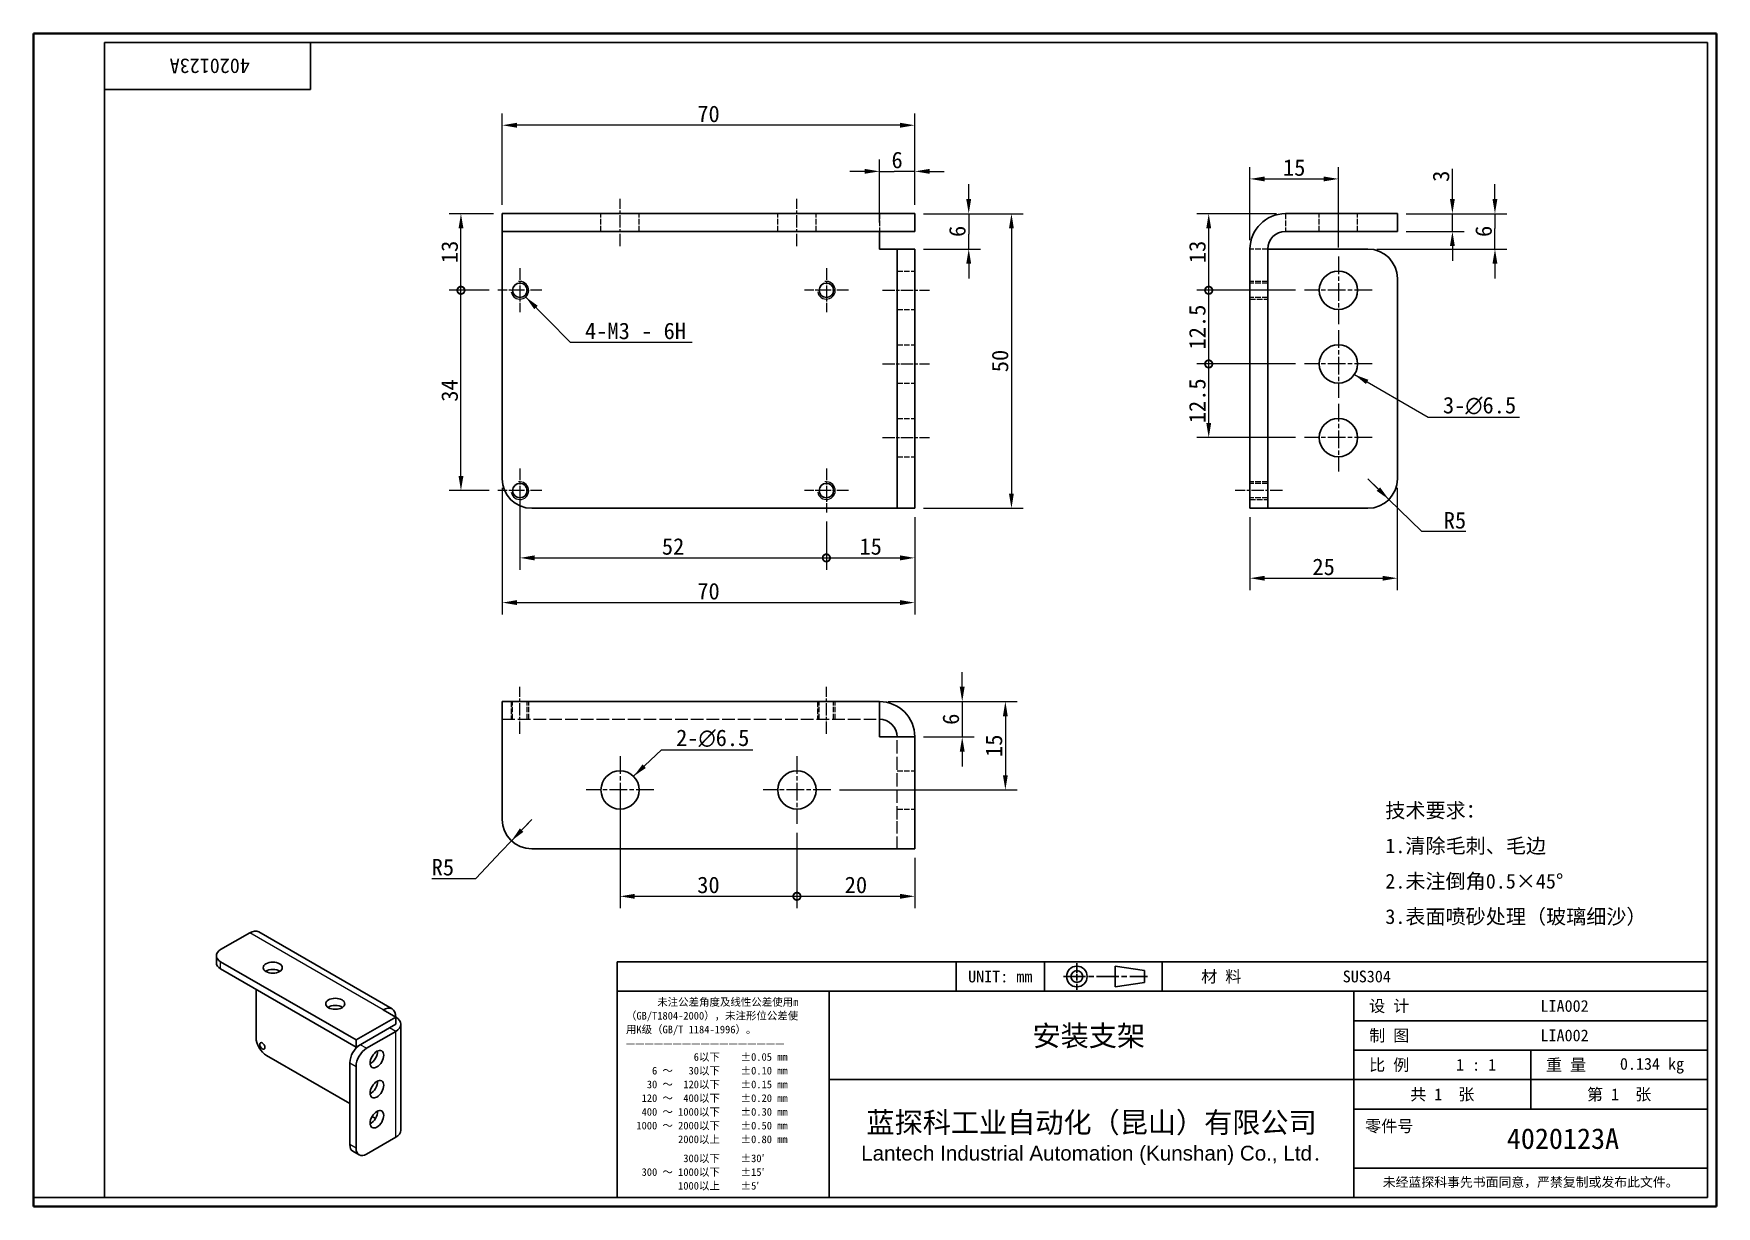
# Model space of a CAD drawing. Header units: millimetres. Extents: x 6 to 292, y 5 to 205.
import ezdxf
from ezdxf.enums import TextEntityAlignment as Align

# ---------------------------------------------------------------- set-up
doc = ezdxf.new("R2010")
doc.units = ezdxf.units.MM
doc.linetypes.add('CHAIN', pattern=[0.3543, 0.2362, -0.0295, 0.0591, -0.0295])
doc.linetypes.add('DASHED', pattern=[0.2067, 0.1654, -0.0413])
for name, color, linetype, lineweight in [('1', 7, 'Continuous', 18), ('可见 (ISO)', 7, 'Continuous', 25), ('可见窄的 (ISO)', 7, 'Continuous', 18), ('图框 (ISO)', 7, 'Continuous', 35), ('标题 (ISO)', 7, 'Continuous', 25)]:
    doc.layers.add(name, color=color, linetype=linetype, lineweight=lineweight)
for name, color, linetype, lineweight, true_color in [('中心标记 (ISO)', 1, 'CHAIN', 18, 0xff0000), ('中心线 (ISO)', 1, 'CHAIN', 18, 0xff0000), ('尺寸 (ISO)', 7, 'Continuous', 18, 0x008000), ('符号 (ISO)', 7, 'Continuous', 18, 0x008000), ('隐藏 (ISO)', 5, 'DASHED', 18, 0x0000ff)]:
    doc.layers.add(name, color=color, linetype=linetype, lineweight=lineweight, true_color=true_color)
doc.styles.add('文本样式164', font='SimSun.ttf')
doc.styles.add('文本样式165', font='SimSun.ttf')
doc.styles.add('文本样式74', font='SimSun.ttf')
doc.styles.add('最新国标', font='simfang.ttf')
doc.styles.add('注释文本 (ISO)', font='simfang.ttf')
doc.dimstyles.new('默认 (GB)', dxfattribs={"dimtxt": 2.8, "dimasz": 2.5, "dimexe": 2, "dimexo": 1.5, "dimgap": 0.5, "dimtad": 1, "dimtoh": 1, "dimdsep": 46, "dimtxsty": '最新国标', "dimcen": 0.09, "dimdle": 10, "dimclrd": 256, "dimclre": 256, "dimclrt": 256, "dimaunit": 1, "dimadec": 3, "dimazin": 2, "dimtfac": 0.535714, "dimtmove": 0, "dimatfit": 3, "dimfxl": 0, "dimtolj": 1, "dimtzin": 0, "dimlwd": -1, "dimlwe": -1, "dimarcsym": 0})
doc.dimstyles.new('默认 (GB)$7', dxfattribs={"dimtxt": 2.8, "dimasz": 2.5, "dimexe": 2, "dimexo": 1.5, "dimgap": 0.5, "dimtad": 1, "dimtoh": 1, "dimdsep": 46, "dimtxsty": '最新国标', "dimcen": 0.09, "dimdle": 10, "dimclrd": 256, "dimclre": 256, "dimclrt": 256, "dimaunit": 1, "dimadec": 3, "dimazin": 2, "dimtfac": 0.535714, "dimtmove": 0, "dimatfit": 3, "dimfxl": 0, "dimtolj": 1, "dimtzin": 0, "dimlwd": -1, "dimlwe": -1, "dimarcsym": 0})

# ---------------------------------------------------------------- blocks, each defined once
blk = doc.blocks.new('图框 最新国标')
at = {"layer": '图框 (ISO)'}
for p, q in [((6, 7), (6, 204.5)), ((6, 204.5), (291.5, 204.5)), ((291.5, 204.5), (291.5, 5.5)), ((6, 7), (6, 5.5)), ((6, 7), (6, 5.5)), ((291.5, 5.5), (6, 5.5))]:
    blk.add_line(p, q, dxfattribs=at)
at = {"layer": '图框 (ISO)', "color": 7, "linetype": 'Continuous', "lineweight": 25}
for p, q in [((18, 203), (290, 203)), ((18, 7), (18, 203)), ((18, 203), (290, 203)), ((53, 203), (53, 195)), ((290, 203), (290, 7)), ((290, 203), (290, 7)), ((53, 195), (18, 195)), ((290, 7), (6, 7)), ((290, 7), (18, 7))]:
    blk.add_line(p, q, dxfattribs=at)
at = {"layer": '图框 (ISO)', "style": '文本样式74'}
blk.add_attdef('零件代号_001', (42.68, 200.25), '', height=2.5, rotation=180, dxfattribs=at)
blk = doc.blocks.new('标题栏 最新国标')
at = {"layer": '标题 (ISO)'}
for p, q in [((381.98, -183.84), (196.98, -183.84)), ((196.98, -183.84), (196.98, -223.84)), ((254.48, -183.84), (254.48, -188.84)), ((269.48, -183.84), (269.48, -188.84)), ((281.48, -188.09), (281.48, -184.59)), ((281.48, -184.59), (286.48, -185.34)), ((286.48, -185.34), (286.48, -187.34)), ((289.48, -183.84), (289.48, -188.84)), ((381.98, -223.84), (381.98, -183.84)), ((383.48, -183.84), (383.48, -225.34)), ((286.48, -187.34), (281.48, -188.09)), ((196.98, -188.84), (381.98, -188.84)), ((232.98, -188.84), (232.98, -223.84)), ((321.98, -188.84), (321.98, -223.84)), ((321.98, -193.84), (381.98, -193.84)), ((321.98, -198.84), (381.98, -198.84)), ((351.98, -198.84), (351.98, -208.84)), ((321.98, -203.84), (232.98, -203.84)), ((321.98, -203.84), (381.98, -203.84)), ((321.98, -208.84), (381.98, -208.84)), ((321.98, -218.84), (381.98, -218.84)), ((196.98, -223.84), (381.98, -223.84)), ((383.48, -225.34), (196.98, -225.34))]:
    blk.add_line(p, q, dxfattribs=at)
at = {"layer": '标题 (ISO)', "linetype": 'CHAIN', "ltscale": 5.000333}
blk.add_line((274.98, -184.09), (274.98, -188.59), dxfattribs=at)
at = {"layer": '标题 (ISO)', "linetype": 'CHAIN', "ltscale": 15.834605}
blk.add_line((272.73, -186.34), (286.98, -186.34), dxfattribs=at)
at = {"layer": '标题 (ISO)'}
for radius in [1.75, 1]:
    blk.add_circle((274.98, -186.34), radius, dxfattribs=at)
at = {"layer": '1', "style": '文本样式164'}
for s, p in [('UNIT: mm', (261.98, -186.34)), ('材 料', (299.48, -186.34)), ('设 计', (327.98, -191.34)), ('制 图', (327.98, -196.34)), ('比 例', (327.98, -201.34)), ('重 量', (357.98, -201.34)), ('共 1  张', (336.98, -206.34)), ('第 1  张', (366.98, -206.34))]:
    blk.add_text(s, height=2, dxfattribs=at).set_placement(p, align=Align.MIDDLE_CENTER)
at = {"layer": '标题 (ISO)', "char_height": 2, "style": '注释文本 (ISO)'}
for s, insert, attachment_point, line_spacing_factor in [('{\\fSimSun|b0|i0|c134|p2;\\H0.65x;      未注公差角度及线性公差使用m\\P（GB/T1804-2000），未注形位公差使\\P用K级（GB/T 1184-1996）。\\P—————————————————\\P             6以下    ±0.05 mm\\P     6 ～   30以下    ±0.10 mm\\P    30 ～  120以下    ±0.15 mm\\P   120 ～  400以下    ±0.20 mm\\P   400 ～ 1000以下    ±0.30 mm\\P  1000 ～ 2000以下    ±0.50 mm\\P          2000以上    ±0.80 mm\\P\\H0.38462x;\\P\\H2.6x;           300以下    ±30′\\P   300 ～ 1000以下    ±15′\\P          1000以上    ±5′}', (198.48, -206.34), 4, 1.075116), ('{\\fMicrosoft YaHei|b0|i0|c134|p34;\\H1.75x;蓝探科工业自动化（昆山）有限公司\\P\\fArial|b0|i0|c0|p34;\\H0.71429x;Lantech Industrial Automation (Kunshan) Co., Ltd\\fFangSong|b0|i0|c134|p49;.\\H1.15195x; }', (277.48, -213.84), 5, 0.978695)]:
    blk.add_mtext(s, dxfattribs=dict(at, insert=insert, attachment_point=attachment_point, line_spacing_factor=line_spacing_factor))
at = {"layer": '标题 (ISO)', "attachment_point": 5, "style": '注释文本 (ISO)'}
for s, insert, char_height in [('\\fFangSong|b0|i0;零件号', (327.98, -211.84), 2), ('\\fSimSun|b0|i0;{\\H1.6000;未经蓝探科事先书面同意，严禁复制或发布此文件。}', (351.98, -221.34), 1.6)]:
    blk.add_mtext(s, dxfattribs=dict(at, insert=insert, char_height=char_height))
at = {"layer": '标题 (ISO)'}
for tag, p, height, style in [('材料_001', (320.09, -187.33), 2, '注释文本 (ISO)'), ('设计人_001', (353.65, -192.33), 2, '注释文本 (ISO)'), ('库存编号_001', (267.46, -198.15), 3.5, '文本样式165'), ('设计人_001', (353.65, -197.33), 2, '注释文本 (ISO)'), ('视图比例_001', (339.32, -202.33), 2, '注释文本 (ISO)'), ('质量\\P3;_001', (367.12, -202.16), 2, '注释文本 (ISO)'), ('零件代号_001', (347.93, -215.59), 3.5, '文本样式165')]:
    blk.add_attdef(tag, p, '', height=height, dxfattribs=dict(at, style=style))
blk = doc.blocks.new('_DotSmall')
at = {"color": 0, "linetype": 'ByBlock', "const_width": 0.5}
blk.add_lwpolyline([(-0.0625, 0, 1), (0.0625, 0, 1)], format="xyb", close=True, dxfattribs=at)
blk = doc.blocks.new('*D5')
at = {"layer": 'Defpoints', "color": 0, "transparency": 16777216}
for p in [(88.5, 126.95), (140.5, 123.22), (140.5, 115.54)]:
    blk.add_point(p, dxfattribs=at)
at = {"layer": '尺寸 (ISO)', "color": 116, "true_color": 0x00803f, "transparency": 16777216}
for p, q in [((88.5, 125.45), (88.5, 113.54)), ((140.5, 121.72), (140.5, 113.54)), ((91, 115.54), (140.5, 115.54))]:
    blk.add_line(p, q, dxfattribs=at)
blk.add_solid([(91, 115.96), (91, 115.12), (88.5, 115.54)], dxfattribs=at)
at = {"layer": '尺寸 (ISO)', "color": 116, "true_color": 0x00803f, "transparency": 16777216, "xscale": 2.5, "yscale": 2.5, "zscale": 2.5}
blk.add_blockref('_DotSmall', (140.5, 115.54), dxfattribs=at)
at = {"layer": '尺寸 (ISO)', "transparency": 16777216, "insert": (114.49, 117.46), "char_height": 2.8, "attachment_point": 5, "style": '最新国标'}
blk.add_mtext('\\A1;52', dxfattribs=at)
blk = doc.blocks.new('*D7')
at = {"layer": 'Defpoints', "color": 0, "transparency": 16777216}
for p in [(140.5, 123.22), (155.5, 123.95), (155.5, 115.54)]:
    blk.add_point(p, dxfattribs=at)
at = {"layer": '尺寸 (ISO)', "color": 116, "true_color": 0x00803f, "transparency": 16777216}
for p, q in [((140.5, 121.72), (140.5, 113.54)), ((155.5, 122.45), (155.5, 113.54)), ((140.5, 115.54), (153, 115.54))]:
    blk.add_line(p, q, dxfattribs=at)
blk.add_solid([(153, 115.96), (153, 115.12), (155.5, 115.54)], dxfattribs=at)
at = {"layer": '尺寸 (ISO)', "color": 116, "true_color": 0x00803f, "transparency": 16777216, "xscale": 2.5, "yscale": 2.5, "zscale": 2.5, "rotation": 180}
blk.add_blockref('_DotSmall', (140.5, 115.54), dxfattribs=at)
at = {"layer": '尺寸 (ISO)', "transparency": 16777216, "insert": (148.01, 117.46), "char_height": 2.8, "attachment_point": 5, "style": '最新国标'}
blk.add_mtext('\\A1;15', dxfattribs=at)
blk = doc.blocks.new('*D8')
at = {"layer": 'Defpoints', "color": 0, "transparency": 16777216}
for p in [(85.5, 128.95), (155.5, 123.95), (155.5, 107.95)]:
    blk.add_point(p, dxfattribs=at)
at = {"layer": '尺寸 (ISO)', "color": 116, "true_color": 0x00803f, "transparency": 16777216}
for p, q in [((85.5, 127.45), (85.5, 105.95)), ((155.5, 122.45), (155.5, 105.95)), ((88, 107.95), (153, 107.95))]:
    blk.add_line(p, q, dxfattribs=at)
for points in [[(88, 108.37), (88, 107.54), (85.5, 107.95)], [(153, 108.37), (153, 107.54), (155.5, 107.95)]]:
    blk.add_solid(points, dxfattribs=at)
at = {"layer": '尺寸 (ISO)', "transparency": 16777216, "insert": (120.5, 109.87), "char_height": 2.8, "attachment_point": 5, "style": '最新国标'}
blk.add_mtext('\\A1;70', dxfattribs=at)
blk = doc.blocks.new('*D9')
at = {"layer": 'Defpoints', "color": 0, "transparency": 16777216}
for p in [(85.5, 188.96), (85.5, 173.95), (155.5, 173.95)]:
    blk.add_point(p, dxfattribs=at)
at = {"layer": '尺寸 (ISO)', "color": 116, "true_color": 0x00803f, "transparency": 16777216}
for p, q in [((85.5, 175.45), (85.5, 190.96)), ((153, 188.96), (88, 188.96)), ((155.5, 175.45), (155.5, 190.96))]:
    blk.add_line(p, q, dxfattribs=at)
for points in [[(88, 189.37), (88, 188.54), (85.5, 188.96)], [(153, 189.37), (153, 188.54), (155.5, 188.96)]]:
    blk.add_solid(points, dxfattribs=at)
at = {"layer": '尺寸 (ISO)', "transparency": 16777216, "insert": (120.5, 190.87), "char_height": 2.8, "attachment_point": 5, "style": '最新国标'}
blk.add_mtext('\\A1;70', dxfattribs=at)
blk = doc.blocks.new('*D10')
at = {"layer": 'Defpoints', "color": 0, "transparency": 16777216}
for p in [(78.5, 160.95), (84.77, 160.95), (84.77, 126.95)]:
    blk.add_point(p, dxfattribs=at)
at = {"layer": '尺寸 (ISO)', "color": 116, "true_color": 0x00803f, "transparency": 16777216}
for p, q in [((83.27, 160.95), (76.5, 160.95)), ((78.5, 129.45), (78.5, 160.95)), ((83.27, 126.95), (76.5, 126.95))]:
    blk.add_line(p, q, dxfattribs=at)
blk.add_solid([(78.09, 129.45), (78.92, 129.45), (78.5, 126.95)], dxfattribs=at)
at = {"layer": '尺寸 (ISO)', "color": 116, "true_color": 0x00803f, "transparency": 16777216, "xscale": 2.5, "yscale": 2.5, "zscale": 2.5, "rotation": 90}
blk.add_blockref('_DotSmall', (78.5, 160.95), dxfattribs=at)
at = {"layer": '尺寸 (ISO)', "transparency": 16777216, "insert": (76.59, 143.94), "char_height": 2.8, "attachment_point": 5, "rotation": 90, "style": '最新国标'}
blk.add_mtext('\\A1;34', dxfattribs=at)
blk = doc.blocks.new('*D11')
at = {"layer": 'Defpoints', "color": 0, "transparency": 16777216}
for p in [(78.5, 173.95), (85.5, 173.95), (84.77, 160.95)]:
    blk.add_point(p, dxfattribs=at)
at = {"layer": '尺寸 (ISO)', "color": 116, "true_color": 0x00803f, "transparency": 16777216}
for p, q in [((84, 173.95), (76.5, 173.95)), ((78.5, 160.95), (78.5, 171.45)), ((83.27, 160.95), (76.5, 160.95))]:
    blk.add_line(p, q, dxfattribs=at)
blk.add_solid([(78.09, 171.45), (78.92, 171.45), (78.5, 173.95)], dxfattribs=at)
at = {"layer": '尺寸 (ISO)', "color": 116, "true_color": 0x00803f, "transparency": 16777216, "xscale": 2.5, "yscale": 2.5, "zscale": 2.5, "rotation": 270}
blk.add_blockref('_DotSmall', (78.5, 160.95), dxfattribs=at)
at = {"layer": '尺寸 (ISO)', "transparency": 16777216, "insert": (76.59, 167.46), "char_height": 2.8, "attachment_point": 5, "rotation": 90, "style": '最新国标'}
blk.add_mtext('\\A1;13', dxfattribs=at)
blk = doc.blocks.new('*D12')
at = {"layer": 'Defpoints', "color": 0, "transparency": 16777216}
for p in [(155.5, 173.95), (155.5, 123.95), (171.9, 123.95)]:
    blk.add_point(p, dxfattribs=at)
at = {"layer": '尺寸 (ISO)', "color": 116, "true_color": 0x00803f, "transparency": 16777216}
for p, q in [((157, 173.95), (173.9, 173.95)), ((171.9, 171.45), (171.9, 126.45)), ((157, 123.95), (173.9, 123.95))]:
    blk.add_line(p, q, dxfattribs=at)
for points in [[(171.48, 171.45), (172.31, 171.45), (171.9, 173.95)], [(171.48, 126.45), (172.31, 126.45), (171.9, 123.95)]]:
    blk.add_solid(points, dxfattribs=at)
at = {"layer": '尺寸 (ISO)', "transparency": 16777216, "insert": (169.98, 148.95), "char_height": 2.8, "attachment_point": 5, "rotation": 90, "style": '最新国标'}
blk.add_mtext('\\A1;50', dxfattribs=at)
blk = doc.blocks.new('*D13')
at = {"layer": 'Defpoints', "color": 0, "transparency": 16777216}
for p in [(227.37, 179.85), (212.37, 167.95), (227.37, 166.7)]:
    blk.add_point(p, dxfattribs=at)
at = {"layer": '尺寸 (ISO)', "color": 116, "true_color": 0x00803f, "transparency": 16777216}
for p, q in [((212.37, 169.45), (212.37, 181.85)), ((227.37, 168.2), (227.37, 181.85)), ((214.87, 179.85), (224.87, 179.85))]:
    blk.add_line(p, q, dxfattribs=at)
for points in [[(214.87, 180.26), (214.87, 179.43), (212.37, 179.85)], [(224.87, 180.26), (224.87, 179.43), (227.37, 179.85)]]:
    blk.add_solid(points, dxfattribs=at)
at = {"layer": '尺寸 (ISO)', "transparency": 16777216, "insert": (219.87, 181.76), "char_height": 2.8, "attachment_point": 5, "style": '最新国标'}
blk.add_mtext('\\A1;15', dxfattribs=at)
blk = doc.blocks.new('*D14')
at = {"layer": 'Defpoints', "color": 0, "transparency": 16777216}
for p in [(205.37, 148.45), (221.62, 148.45), (221.62, 135.95)]:
    blk.add_point(p, dxfattribs=at)
at = {"layer": '尺寸 (ISO)', "color": 116, "true_color": 0x00803f, "transparency": 16777216}
for p, q in [((220.12, 148.45), (203.37, 148.45)), ((205.37, 138.45), (205.37, 148.45)), ((220.12, 135.95), (203.37, 135.95))]:
    blk.add_line(p, q, dxfattribs=at)
blk.add_solid([(204.96, 138.45), (205.79, 138.45), (205.37, 135.95)], dxfattribs=at)
at = {"layer": '尺寸 (ISO)', "color": 116, "true_color": 0x00803f, "transparency": 16777216, "xscale": 2.5, "yscale": 2.5, "zscale": 2.5, "rotation": 90}
blk.add_blockref('_DotSmall', (205.37, 148.45), dxfattribs=at)
at = {"layer": '尺寸 (ISO)', "transparency": 16777216, "insert": (203.45, 142.19), "char_height": 2.8, "attachment_point": 5, "rotation": 90, "style": '最新国标'}
blk.add_mtext('\\A1;12.5', dxfattribs=at)
blk = doc.blocks.new('*D15')
at = {"layer": 'Defpoints', "color": 0, "transparency": 16777216}
for p in [(205.37, 173.95), (218.37, 173.95), (221.62, 160.95)]:
    blk.add_point(p, dxfattribs=at)
at = {"layer": '尺寸 (ISO)', "color": 116, "true_color": 0x00803f, "transparency": 16777216}
for p, q in [((216.87, 173.95), (203.37, 173.95)), ((205.37, 160.95), (205.37, 171.45)), ((220.12, 160.95), (203.37, 160.95))]:
    blk.add_line(p, q, dxfattribs=at)
blk.add_solid([(204.96, 171.45), (205.79, 171.45), (205.37, 173.95)], dxfattribs=at)
at = {"layer": '尺寸 (ISO)', "color": 116, "true_color": 0x00803f, "transparency": 16777216, "xscale": 2.5, "yscale": 2.5, "zscale": 2.5, "rotation": 270}
blk.add_blockref('_DotSmall', (205.37, 160.95), dxfattribs=at)
at = {"layer": '尺寸 (ISO)', "transparency": 16777216, "insert": (203.46, 167.46), "char_height": 2.8, "attachment_point": 5, "rotation": 90, "style": '最新国标'}
blk.add_mtext('\\A1;13', dxfattribs=at)
blk = doc.blocks.new('*D16')
at = {"layer": 'Defpoints', "color": 0, "transparency": 16777216}
for p in [(205.37, 160.95), (221.62, 160.95), (221.62, 148.45)]:
    blk.add_point(p, dxfattribs=at)
at = {"layer": '尺寸 (ISO)', "color": 116, "true_color": 0x00803f, "transparency": 16777216}
for p, q in [((220.12, 160.95), (203.37, 160.95)), ((205.37, 148.45), (205.37, 160.95)), ((220.12, 148.45), (203.37, 148.45))]:
    blk.add_line(p, q, dxfattribs=at)
at = {"layer": '尺寸 (ISO)', "color": 116, "true_color": 0x00803f, "transparency": 16777216, "xscale": 2.5, "yscale": 2.5, "zscale": 2.5}
for p, rotation in [((205.37, 160.95), 90), ((205.37, 148.45), 270)]:
    blk.add_blockref('_DotSmall', p, dxfattribs=dict(at, rotation=rotation))
at = {"layer": '尺寸 (ISO)', "transparency": 16777216, "insert": (203.45, 154.71), "char_height": 2.8, "attachment_point": 5, "rotation": 90, "style": '最新国标'}
blk.add_mtext('\\A1;12.5', dxfattribs=at)
blk = doc.blocks.new('*D17')
at = {"layer": 'Defpoints', "color": 0, "transparency": 16777216}
for p in [(237.37, 128.95), (212.37, 123.95), (237.37, 112.09)]:
    blk.add_point(p, dxfattribs=at)
at = {"layer": '尺寸 (ISO)', "color": 116, "true_color": 0x00803f, "transparency": 16777216}
for p, q in [((237.37, 127.45), (237.37, 110.09)), ((212.37, 122.45), (212.37, 110.09)), ((214.87, 112.09), (234.87, 112.09))]:
    blk.add_line(p, q, dxfattribs=at)
for points in [[(214.87, 112.5), (214.87, 111.67), (212.37, 112.09)], [(234.87, 112.5), (234.87, 111.67), (237.37, 112.09)]]:
    blk.add_solid(points, dxfattribs=at)
at = {"layer": '尺寸 (ISO)', "transparency": 16777216, "insert": (224.87, 114), "char_height": 2.8, "attachment_point": 5, "style": '最新国标'}
blk.add_mtext('\\A1;25', dxfattribs=at)
blk = doc.blocks.new('*D18')
at = {"layer": 'Defpoints', "color": 0, "transparency": 16777216}
for p in [(237.37, 173.95), (253.94, 173.95), (232.37, 167.95)]:
    blk.add_point(p, dxfattribs=at)
at = {"layer": '尺寸 (ISO)', "color": 116, "true_color": 0x00803f, "transparency": 16777216}
for p, q in [((253.94, 176.45), (253.94, 178.95)), ((238.87, 173.95), (255.94, 173.95)), ((253.94, 173.95), (253.94, 171.45)), ((253.94, 170.45), (253.94, 171.45)), ((253.94, 167.95), (253.94, 170.45)), ((233.87, 167.95), (255.94, 167.95)), ((253.94, 165.45), (253.94, 162.95))]:
    blk.add_line(p, q, dxfattribs=at)
for points in [[(253.52, 176.45), (254.35, 176.45), (253.94, 173.95)], [(253.52, 165.45), (254.35, 165.45), (253.94, 167.95)]]:
    blk.add_solid(points, dxfattribs=at)
at = {"layer": '尺寸 (ISO)', "transparency": 16777216, "insert": (252.02, 170.95), "char_height": 2.8, "attachment_point": 5, "rotation": 90, "style": '最新国标'}
blk.add_mtext('\\A1;6', dxfattribs=at)
blk = doc.blocks.new('*D19')
at = {"layer": 'Defpoints', "color": 0, "transparency": 16777216}
for p in [(232.37, 128.95), (235.95, 125.46)]:
    blk.add_point(p, dxfattribs=at)
at = {"layer": '尺寸 (ISO)', "color": 116, "true_color": 0x00803f, "transparency": 16777216}
for p, q in [((232.37, 128.95), (235.95, 125.46)), ((234.16, 127.21), (232.37, 128.95)), ((235.95, 125.46), (237.74, 123.71)), ((241.55, 119.99), (237.74, 123.71)), ((249.01, 119.99), (241.55, 119.99))]:
    blk.add_line(p, q, dxfattribs=at)
blk.add_solid([(234.45, 127.5), (233.87, 126.91), (235.95, 125.46)], dxfattribs=at)
at = {"layer": '尺寸 (ISO)', "transparency": 16777216, "insert": (247.15, 121.9), "char_height": 2.8, "attachment_point": 5, "style": '最新国标'}
blk.add_mtext('\\A1;R5', dxfattribs=at)
blk = doc.blocks.new('*D20')
at = {"layer": 'Defpoints', "color": 0, "transparency": 16777216}
for p in [(105.5, 76.16), (135.5, 70.41), (135.5, 58.11)]:
    blk.add_point(p, dxfattribs=at)
at = {"layer": '尺寸 (ISO)', "color": 116, "true_color": 0x00803f, "transparency": 16777216}
for p, q in [((105.5, 74.66), (105.5, 56.11)), ((135.5, 68.91), (135.5, 56.11)), ((108, 58.11), (135.5, 58.11))]:
    blk.add_line(p, q, dxfattribs=at)
blk.add_solid([(108, 58.53), (108, 57.69), (105.5, 58.11)], dxfattribs=at)
at = {"layer": '尺寸 (ISO)', "color": 116, "true_color": 0x00803f, "transparency": 16777216, "xscale": 2.5, "yscale": 2.5, "zscale": 2.5}
blk.add_blockref('_DotSmall', (135.5, 58.11), dxfattribs=at)
at = {"layer": '尺寸 (ISO)', "transparency": 16777216, "insert": (120.49, 60.03), "char_height": 2.8, "attachment_point": 5, "style": '最新国标'}
blk.add_mtext('\\A1;30', dxfattribs=at)
blk = doc.blocks.new('*D21')
at = {"layer": 'Defpoints', "color": 0, "transparency": 16777216}
for p in [(135.5, 70.41), (155.5, 66.16), (155.5, 58.11)]:
    blk.add_point(p, dxfattribs=at)
at = {"layer": '尺寸 (ISO)', "color": 116, "true_color": 0x00803f, "transparency": 16777216}
for p, q in [((135.5, 68.91), (135.5, 56.11)), ((155.5, 64.66), (155.5, 56.11)), ((135.5, 58.11), (153, 58.11))]:
    blk.add_line(p, q, dxfattribs=at)
blk.add_solid([(153, 58.53), (153, 57.69), (155.5, 58.11)], dxfattribs=at)
at = {"layer": '尺寸 (ISO)', "color": 116, "true_color": 0x00803f, "transparency": 16777216, "xscale": 2.5, "yscale": 2.5, "zscale": 2.5, "rotation": 180}
blk.add_blockref('_DotSmall', (135.5, 58.11), dxfattribs=at)
at = {"layer": '尺寸 (ISO)', "transparency": 16777216, "insert": (145.51, 60.03), "char_height": 2.8, "attachment_point": 5, "style": '最新国标'}
blk.add_mtext('\\A1;20', dxfattribs=at)
blk = doc.blocks.new('*D22')
at = {"layer": 'Defpoints', "color": 0, "transparency": 16777216}
for p in [(149.5, 91.16), (141.25, 76.16), (170.87, 76.16)]:
    blk.add_point(p, dxfattribs=at)
at = {"layer": '尺寸 (ISO)', "color": 116, "true_color": 0x00803f, "transparency": 16777216}
for p, q in [((151, 91.16), (172.87, 91.16)), ((170.87, 88.66), (170.87, 78.66)), ((142.75, 76.16), (172.87, 76.16))]:
    blk.add_line(p, q, dxfattribs=at)
for points in [[(170.45, 88.66), (171.28, 88.66), (170.87, 91.16)], [(170.45, 78.66), (171.28, 78.66), (170.87, 76.16)]]:
    blk.add_solid(points, dxfattribs=at)
at = {"layer": '尺寸 (ISO)', "transparency": 16777216, "insert": (168.95, 83.66), "char_height": 2.8, "attachment_point": 5, "rotation": 90, "style": '最新国标'}
blk.add_mtext('\\A1;15', dxfattribs=at)
blk = doc.blocks.new('*D23')
at = {"layer": 'Defpoints', "color": 0, "transparency": 16777216}
for p in [(90.5, 71.16), (87.07, 67.52)]:
    blk.add_point(p, dxfattribs=at)
at = {"layer": '尺寸 (ISO)', "color": 116, "true_color": 0x00803f, "transparency": 16777216}
for p, q in [((90.5, 71.16), (87.07, 67.52)), ((88.79, 69.34), (90.5, 71.16)), ((81.02, 61.12), (85.35, 65.7)), ((87.07, 67.52), (85.35, 65.7)), ((73.57, 61.12), (81.02, 61.12))]:
    blk.add_line(p, q, dxfattribs=at)
blk.add_solid([(88.48, 69.63), (89.09, 69.05), (87.07, 67.52)], dxfattribs=at)
at = {"layer": '尺寸 (ISO)', "transparency": 16777216, "insert": (75.43, 63.03), "char_height": 2.8, "attachment_point": 5, "style": '最新国标'}
blk.add_mtext('\\A1;R5', dxfattribs=at)
blk = doc.blocks.new('*D24')
at = {"layer": 'Defpoints', "color": 0, "transparency": 16777216}
for p in [(149.5, 91.16), (155.5, 85.16), (163.55, 85.16)]:
    blk.add_point(p, dxfattribs=at)
at = {"layer": '尺寸 (ISO)', "color": 116, "true_color": 0x00803f, "transparency": 16777216}
for p, q in [((163.55, 93.66), (163.55, 96.16)), ((151, 91.16), (165.55, 91.16)), ((163.55, 91.16), (163.55, 85.16)), ((157, 85.16), (165.55, 85.16)), ((163.55, 82.66), (163.55, 80.16))]:
    blk.add_line(p, q, dxfattribs=at)
for points in [[(163.13, 93.66), (163.96, 93.66), (163.55, 91.16)], [(163.13, 82.66), (163.96, 82.66), (163.55, 85.16)]]:
    blk.add_solid(points, dxfattribs=at)
at = {"layer": '尺寸 (ISO)', "transparency": 16777216, "insert": (161.63, 88.16), "char_height": 2.8, "attachment_point": 5, "rotation": 90, "style": '最新国标'}
blk.add_mtext('\\A1;6', dxfattribs=at)
blk = doc.blocks.new('*D25')
at = {"layer": 'Defpoints', "color": 0, "transparency": 16777216}
for p in [(149.5, 181.13), (155.5, 173.95), (149.5, 170.95)]:
    blk.add_point(p, dxfattribs=at)
at = {"layer": '尺寸 (ISO)', "color": 116, "true_color": 0x00803f, "transparency": 16777216}
for p, q in [((149.5, 172.45), (149.5, 183.13)), ((155.5, 175.45), (155.5, 183.13)), ((147, 181.13), (144.5, 181.13)), ((149.5, 181.13), (152, 181.13)), ((153, 181.13), (152, 181.13)), ((155.5, 181.13), (153, 181.13)), ((158, 181.13), (160.5, 181.13))]:
    blk.add_line(p, q, dxfattribs=at)
for points in [[(147, 181.55), (147, 180.72), (149.5, 181.13)], [(158, 181.55), (158, 180.72), (155.5, 181.13)]]:
    blk.add_solid(points, dxfattribs=at)
at = {"layer": '尺寸 (ISO)', "transparency": 16777216, "insert": (152.5, 183.05), "char_height": 2.8, "attachment_point": 5, "style": '最新国标'}
blk.add_mtext('\\A1;6', dxfattribs=at)
blk = doc.blocks.new('*D26')
at = {"layer": 'Defpoints', "color": 0, "transparency": 16777216}
for p in [(155.5, 173.95), (155.5, 167.95), (164.65, 167.95)]:
    blk.add_point(p, dxfattribs=at)
at = {"layer": '尺寸 (ISO)', "color": 116, "true_color": 0x00803f, "transparency": 16777216}
for p, q in [((164.65, 176.45), (164.65, 178.95)), ((157, 173.95), (166.65, 173.95)), ((164.65, 173.95), (164.65, 171.45)), ((164.65, 171.45), (164.65, 170.45)), ((164.65, 167.95), (164.65, 170.45)), ((157, 167.95), (166.65, 167.95)), ((164.65, 165.45), (164.65, 162.95))]:
    blk.add_line(p, q, dxfattribs=at)
for points in [[(164.23, 176.45), (165.07, 176.45), (164.65, 173.95)], [(164.23, 165.45), (165.07, 165.45), (164.65, 167.95)]]:
    blk.add_solid(points, dxfattribs=at)
at = {"layer": '尺寸 (ISO)', "transparency": 16777216, "insert": (162.73, 170.95), "char_height": 2.8, "attachment_point": 5, "rotation": 90, "style": '最新国标'}
blk.add_mtext('\\A1;6', dxfattribs=at)
blk = doc.blocks.new('*D27')
at = {"layer": 'Defpoints', "color": 0, "transparency": 16777216}
for p in [(237.37, 173.95), (246.72, 173.95), (237.37, 170.95)]:
    blk.add_point(p, dxfattribs=at)
at = {"layer": '尺寸 (ISO)', "color": 116, "true_color": 0x00803f, "transparency": 16777216}
for p, q in [((246.72, 176.45), (246.72, 181.57)), ((238.87, 173.95), (248.72, 173.95)), ((246.72, 170.95), (246.72, 173.95)), ((238.87, 170.95), (248.72, 170.95)), ((246.72, 168.45), (246.72, 165.95))]:
    blk.add_line(p, q, dxfattribs=at)
for points in [[(246.3, 176.45), (247.13, 176.45), (246.72, 173.95)], [(246.3, 168.45), (247.13, 168.45), (246.72, 170.95)]]:
    blk.add_solid(points, dxfattribs=at)
at = {"layer": '尺寸 (ISO)', "transparency": 16777216, "insert": (244.8, 180.3), "char_height": 2.8, "attachment_point": 5, "rotation": 90, "style": '最新国标'}
blk.add_mtext('\\A1;3', dxfattribs=at)

msp = doc.modelspace()

# ---------------------------------------------------------------- linework, layer by layer
at = {"layer": '中心标记 (ISO)', "ltscale": 12.778786}
for p, q in [((227.375, 166.703), (227.375, 155.203)), ((233.125, 160.953), (221.625, 160.953)), ((227.375, 154.203), (227.375, 142.703)), ((233.125, 148.453), (221.625, 148.453)), ((227.375, 141.703), (227.375, 130.203)), ((233.125, 135.953), (221.625, 135.953)), ((105.502, 81.907), (105.502, 70.407)), ((135.502, 81.907), (135.502, 70.407)), ((111.252, 76.157), (99.752, 76.157)), ((141.252, 76.157), (129.752, 76.157))]:
    msp.add_line(p, q, dxfattribs=at)
at = {"layer": '中心标记 (ISO)', "ltscale": 8.288396}
for p, q in [((88.502, 164.683), (88.502, 157.224)), ((140.502, 164.683), (140.502, 157.224)), ((92.231, 160.953), (84.772, 160.953)), ((144.231, 160.953), (136.772, 160.953)), ((88.502, 130.683), (88.502, 123.224)), ((140.502, 130.683), (140.502, 123.224)), ((92.231, 126.953), (84.772, 126.953)), ((144.231, 126.953), (136.772, 126.953))]:
    msp.add_line(p, q, dxfattribs=at)
at = {"layer": '中心线 (ISO)', "ltscale": 8.88956}
for p, q in [((105.502, 168.453), (105.502, 176.453)), ((135.502, 168.453), (135.502, 176.453)), ((227.375, 168.453), (227.375, 176.453)), ((150.002, 160.953), (158.002, 160.953)), ((217.875, 160.953), (209.875, 160.953)), ((150.002, 148.453), (158.002, 148.453)), ((150.002, 135.953), (158.002, 135.953)), ((217.875, 126.953), (209.875, 126.953)), ((88.502, 85.657), (88.502, 93.657)), ((140.502, 85.657), (140.502, 93.657)), ((150.002, 76.157), (158.002, 76.157))]:
    msp.add_line(p, q, dxfattribs=at)
at = {"layer": '可见 (ISO)'}
for p, q in [((85.502, 173.953), (90.502, 173.953)), ((85.502, 173.953), (85.502, 170.953)), ((90.502, 173.953), (155.502, 173.953)), ((155.502, 173.953), (155.502, 170.953)), ((218.375, 173.953), (232.375, 173.953)), ((232.375, 173.953), (237.375, 173.953)), ((237.375, 170.953), (237.375, 173.953)), ((90.502, 170.953), (85.502, 170.953)), ((85.502, 167.953), (85.502, 170.953)), ((90.502, 170.953), (155.502, 170.953)), ((149.502, 167.953), (149.502, 170.953)), ((218.375, 170.953), (232.375, 170.953)), ((237.375, 170.953), (232.375, 170.953)), ((85.502, 128.953), (85.502, 167.953)), ((152.502, 167.953), (149.502, 167.953)), ((152.502, 162.953), (152.502, 167.953)), ((155.502, 167.953), (152.502, 167.953)), ((155.502, 167.953), (155.502, 162.953)), ((212.375, 128.953), (212.375, 167.953)), ((215.375, 128.953), (215.375, 167.953)), ((218.375, 167.953), (215.375, 167.953)), ((232.375, 167.953), (218.375, 167.953)), ((152.502, 128.953), (152.502, 162.953)), ((155.502, 128.953), (155.502, 162.953)), ((237.375, 128.953), (237.375, 162.953)), ((152.502, 123.953), (152.502, 128.953)), ((155.502, 128.953), (155.502, 123.953)), ((212.375, 123.953), (212.375, 128.953)), ((215.375, 128.953), (215.375, 123.953)), ((149.502, 123.953), (90.502, 123.953)), ((152.502, 123.953), (149.502, 123.953)), ((152.502, 123.953), (155.502, 123.953)), ((212.375, 123.953), (215.375, 123.953)), ((218.375, 123.953), (215.375, 123.953)), ((232.375, 123.953), (218.375, 123.953)), ((149.502, 91.157), (85.502, 91.157)), ((85.502, 85.157), (85.502, 91.157)), ((149.502, 91.157), (149.502, 85.157)), ((85.502, 85.157), (85.502, 71.157)), ((155.502, 85.157), (149.502, 85.157)), ((155.502, 85.157), (155.502, 66.157)), ((90.502, 66.157), (155.502, 66.157)), ((42.678, 51.916), (37.728, 49.059)), ((44.178, 52.065), (66.805, 39.001)), ((36.996, 48.038), (36.996, 46.813)), ((37.728, 47.017), (60.709, 33.749)), ((37.728, 45.793), (60.709, 32.525)), ((43.739, 34.158), (43.739, 42.323)), ((67.427, 37.628), (60.709, 33.749)), ((67.427, 37.628), (65.305, 38.852)), ((67.427, 36.403), (67.427, 37.628)), ((60.709, 32.525), (67.427, 36.403)), ((62.477, 32.32), (67.427, 35.178)), ((68.305, 36.403), (68.305, 18.44)), ((60.709, 33.749), (60.709, 32.525)), ((59.648, 22.931), (45.506, 31.096)), ((59.648, 15.991), (59.648, 29.871)), ((60.709, 15.378), (60.709, 29.259)), ((63.996, 20.42), (63.432, 20.746)), ((67.427, 17.215), (62.477, 14.358)), ((60.166, 14.846), (61.227, 14.234))]:
    msp.add_line(p, q, dxfattribs=at)
for centre, radius in [((227.375, 160.953), 3.25), ((88.502, 160.953), 1.23), ((140.502, 160.953), 1.23), ((227.375, 148.453), 3.25), ((227.375, 135.953), 3.25), ((88.502, 126.953), 1.23), ((140.502, 126.953), 1.23), ((105.502, 76.157), 3.25), ((135.502, 76.157), 3.25)]:
    msp.add_circle(centre, radius, dxfattribs=at)
for centre, radius, start, end in [((218.375, 167.953), 6, 90, 180), ((218.375, 167.953), 3, 90, 180), ((232.375, 162.953), 5, 0, 90), ((90.502, 128.953), 5, 180, 270), ((232.375, 128.953), 5, 270, 0), ((149.502, 85.157), 6, 0, 90), ((149.502, 85.157), 3, 0, 90), ((90.502, 71.157), 5, 180, 270)]:
    msp.add_arc(centre, radius, start, end, dxfattribs=at)
for centre, major_axis, start_param, end_param in [((42.678, 49.467), (1.5, 2.598), 0, 0.7853982), ((39.496, 48.038), (-2.5, 0), 5.4977871, 7.0685835), ((39.496, 46.813), (-2.5, 0), 0, 0.7853982), ((46.567, 44.772), (-1.625, 0), 3.8527539, 5.5720241), ((57.174, 38.648), (-1.625, 0), 3.8527539, 5.5720241), ((65.305, 36.403), (1.5, 2.598), 5.4977871, 7.0685835), ((65.305, 36.403), (3, 0), 5.4977871, 7.0685835), ((45.506, 33.137), (-1.25, 2.165), 0.7853982, 2.3561945), ((61.416, 30.892), (-1.25, -2.165), 3.9269908, 5.4977871), ((62.477, 30.279), (1.25, 2.165), 0.7853982, 2.3561945), ((63.184, 31.096), (0.812, 1.407), 3.8527539, 5.5720241), ((63.184, 25.993), (0.812, 1.407), 3.8527539, 5.5720241), ((63.184, 20.889), (0.812, 1.407), 3.8527539, 5.5720241), ((65.305, 18.44), (3, 0), 5.4977871, 6.2831853), ((61.416, 17.011), (-1.25, -2.165), 5.4977871, 6.2831853), ((62.477, 16.399), (-1.25, -2.165), 5.4977871, 7.0685835)]:
    msp.add_ellipse(centre, major_axis=major_axis, ratio=0.5773503, start_param=start_param, end_param=end_param, dxfattribs=at)
for centre, major_axis in [((46.567, 45.997), (1.625, 0)), ((57.174, 39.873), (1.625, 0)), ((44.799, 32.729), (0.307, -0.532)), ((64.245, 30.483), (-0.812, -1.407)), ((64.245, 25.38), (-0.812, -1.407)), ((64.245, 20.277), (-0.812, -1.407))]:
    msp.add_ellipse(centre, major_axis=major_axis, ratio=0.5773503, dxfattribs=at)
at = {"layer": '可见窄的 (ISO)'}
for p, q in [((65.305, 38.852), (42.678, 51.916)), ((37.728, 45.793), (37.728, 47.017)), ((67.427, 35.178), (66.366, 35.791)), ((67.427, 17.215), (67.427, 35.178)), ((62.477, 32.32), (61.416, 32.933)), ((59.648, 29.871), (60.709, 29.259)), ((60.709, 15.378), (59.648, 15.991))]:
    msp.add_line(p, q, dxfattribs=at)
for centre in [(88.502, 160.953), (140.502, 160.953), (88.502, 126.953), (140.502, 126.953)]:
    msp.add_arc(centre, 1.5, 190, 100, dxfattribs=at)
at = {"layer": '隐藏 (ISO)', "ltscale": 5.71399}
for p, q in [((102.252, 170.953), (102.252, 173.953)), ((108.752, 170.953), (108.752, 173.953)), ((132.252, 170.953), (132.252, 173.953)), ((138.752, 170.953), (138.752, 173.953)), ((149.502, 173.953), (149.502, 170.953)), ((218.375, 173.953), (218.375, 170.953)), ((224.125, 170.953), (224.125, 173.953)), ((230.625, 170.953), (230.625, 173.953)), ((215.375, 167.953), (212.375, 167.953)), ((152.502, 164.203), (155.502, 164.203)), ((215.375, 162.453), (212.375, 162.453)), ((215.375, 162.183), (212.375, 162.183)), ((152.502, 157.703), (155.502, 157.703)), ((215.375, 159.724), (212.375, 159.724)), ((212.375, 159.453), (215.375, 159.453)), ((152.502, 151.703), (155.502, 151.703)), ((152.502, 145.203), (155.502, 145.203)), ((152.502, 139.203), (155.502, 139.203)), ((152.502, 132.703), (155.502, 132.703)), ((215.375, 128.453), (212.375, 128.453)), ((215.375, 128.183), (212.375, 128.183)), ((215.375, 125.724), (212.375, 125.724)), ((212.375, 125.453), (215.375, 125.453)), ((87.002, 91.157), (87.002, 88.157)), ((87.272, 88.157), (87.272, 91.157)), ((89.731, 88.157), (89.731, 91.157)), ((90.002, 88.157), (90.002, 91.157)), ((139.002, 91.157), (139.002, 88.157)), ((139.272, 88.157), (139.272, 91.157)), ((141.731, 88.157), (141.731, 91.157)), ((142.002, 88.157), (142.002, 91.157)), ((152.502, 79.407), (155.502, 79.407)), ((152.502, 72.907), (155.502, 72.907))]:
    msp.add_line(p, q, dxfattribs=at)
at = {"layer": '隐藏 (ISO)', "ltscale": 12.901145}
msp.add_line((85.502, 88.157), (149.502, 88.157), dxfattribs=at)
at = {"layer": '隐藏 (ISO)', "ltscale": 13.546203}
msp.add_line((152.502, 71.157), (152.502, 85.157), dxfattribs=at)
at = {"layer": '隐藏 (ISO)', "ltscale": 12.665669}
msp.add_line((152.502, 66.157), (152.502, 71.157), dxfattribs=at)

# ---------------------------------------------------------------- block references
msp.add_blockref('图框 最新国标', (0, 0)).add_auto_attribs({'零件代号_001': '4020123A'})
ref = msp.add_blockref('标题栏 最新国标', (-91.983, 230.844))
ref.add_attrib('零件代号_001', '4020123A', (255.95, 15.25), dxfattribs={"layer": '标题 (ISO)', "height": 3.5, "style": '文本样式165'})
ref.add_attrib('库存编号_001', '安装支架', (175.479, 32.691), dxfattribs={"layer": '标题 (ISO)', "height": 3.5, "style": '文本样式165'})
ref.add_attrib('质量\\P3;_001', '0.134 kg', (275.137, 28.683), dxfattribs={"layer": '标题 (ISO)', "height": 2, "style": '注释文本 (ISO)'})
ref.add_attrib('视图比例_001', '1 : 1', (247.337, 28.517), dxfattribs={"layer": '标题 (ISO)', "height": 2, "style": '注释文本 (ISO)'})
ref.add_attrib('设计人_001', 'LIA002', (261.669, 38.511), dxfattribs={"layer": '标题 (ISO)', "height": 2, "style": '注释文本 (ISO)'})
ref.add_attrib('设计人_001', 'LIA002', (261.669, 33.511), dxfattribs={"layer": '标题 (ISO)', "height": 2, "style": '注释文本 (ISO)'})
ref.add_attrib('材料_001', 'SUS304', (228.111, 43.511), dxfattribs={"layer": '标题 (ISO)', "height": 2, "style": '注释文本 (ISO)'})

# ---------------------------------------------------------------- texts
at = {"layer": '符号 (ISO)'}
for s, insert, char_height, width, attachment_point, line_spacing_factor, style in [('4-M3 - 6H', (99.545, 152.616), 2.8, 19.05179, 7, 0.49, '最新国标'), ('3-\\fAIGDT|b0|i0;{\\H2.8000;n}\\fFangSong|b0|i0;{\\H2.8000;6.5}', (245.112, 139.874), 2.8, 13.75354, 7, 0.49, '最新国标'), ('2-\\fAIGDT|b0|i0;{\\H2.8000;n}\\fFangSong|b0|i0;{\\H2.8000;6.5}', (115.004, 83.43), 2.8, 13.75354, 7, 0.49, '最新国标'), ('\\fFangSong|b0|i0;{\\H2.5000;技术要求：\\P}\\fFangSong|b0|i0;{\\H2.5000;1.清除毛刺、毛边\\P}\\fFangSong|b0|i0;{\\H2.5000;2.未注倒角0.5×45°\\P}\\fFangSong|b0|i0;{\\H2.5000;3.表面喷砂处理（玻璃细沙）}', (235.335, 63.518), 2.5, 48.96505, 4, 1.441304, '注释文本 (ISO)')]:
    msp.add_mtext(s, dxfattribs=dict(at, insert=insert, char_height=char_height, width=width, attachment_point=attachment_point, line_spacing_factor=line_spacing_factor, style=style))

# ---------------------------------------------------------------- dimensions: what is measured, and where the dimension line sits
at = {"layer": '尺寸 (ISO)', "color": 116, "true_color": 0x00803f}
for base, p1, p2, angle, override, picture, middle in [((85.502, 188.956), (155.502, 173.953), (85.502, 173.953), 180, {"dimgap": 0.5, "dimtoh": 0, "dimdec": 2, "dimtol": 0, "dimlim": 0, "dimtp": 0, "dimtm": 0, "dimtdec": 2, "dimtofl": 0, "dimatfit": 1}, '*D9', (120.502, 188.956)), ((149.502, 181.133), (155.502, 173.953), (149.502, 170.953), 180, {"dimgap": 0.5, "dimtoh": 0, "dimdec": 2, "dimtol": 0, "dimlim": 0, "dimtp": 0, "dimtm": 0, "dimtdec": 2, "dimtofl": 0}, '*D25', (152.502, 181.133)), ((246.716, 173.953), (237.375, 170.953), (237.375, 173.953), 90, {"dimgap": 0.5, "dimtoh": 0, "dimdec": 2, "dimtol": 0, "dimlim": 0, "dimtp": 0, "dimtm": 0, "dimtdec": 2, "dimtofl": 1, "dimatfit": 1}, '*D27', (246.716, 180.297)), ((164.65, 167.953), (155.502, 173.953), (155.502, 167.953), 270, {"dimgap": 0.5, "dimtoh": 0, "dimdec": 2, "dimtol": 0, "dimlim": 0, "dimtp": 0, "dimtm": 0, "dimtdec": 2, "dimtofl": 0}, '*D26', (164.65, 170.953)), ((253.938, 173.953), (232.375, 167.953), (237.375, 173.953), 90, {"dimgap": 0.5, "dimtoh": 0, "dimdec": 2, "dimtol": 0, "dimlim": 0, "dimtp": 0, "dimtm": 0, "dimtdec": 2, "dimtofl": 0}, '*D18', (253.938, 170.953)), ((78.502, 173.953), (84.772, 160.953), (85.502, 173.953), 90, {"dimgap": 0.5, "dimtoh": 0, "dimdec": 2, "dimblk1": 'DotSmall', "dimsah": 1, "dimdle": 0, "dimtol": 0, "dimlim": 0, "dimtp": 0, "dimtm": 0, "dimtdec": 2, "dimtofl": 0, "dimatfit": 1}, '*D11', (78.502, 167.463)), ((171.896, 123.953), (155.502, 173.953), (155.502, 123.953), 270, {"dimgap": 0.5, "dimtoh": 0, "dimdec": 2, "dimtol": 0, "dimlim": 0, "dimtp": 0, "dimtm": 0, "dimtdec": 2, "dimtofl": 0, "dimatfit": 1}, '*D12', (171.896, 148.953)), ((205.375, 173.953), (221.625, 160.953), (218.375, 173.953), 90, {"dimgap": 0.5, "dimtoh": 0, "dimdec": 2, "dimblk1": 'DotSmall', "dimsah": 1, "dimdle": 0, "dimtol": 0, "dimlim": 0, "dimtp": 0, "dimtm": 0, "dimtdec": 2, "dimtofl": 0, "dimatfit": 1}, '*D15', (205.375, 167.463)), ((78.502, 160.953), (84.772, 126.953), (84.772, 160.953), 90, {"dimgap": 0.5, "dimtoh": 0, "dimdec": 2, "dimblk2": 'DotSmall', "dimsah": 1, "dimdle": 0, "dimtol": 0, "dimlim": 0, "dimtp": 0, "dimtm": 0, "dimtdec": 2, "dimtofl": 0, "dimatfit": 1}, '*D10', (78.502, 143.943)), ((205.375, 160.953), (221.625, 148.453), (221.625, 160.953), 90, {"dimgap": 0.5, "dimtoh": 0, "dimdec": 2, "dimblk1": 'DotSmall', "dimblk2": 'DotSmall', "dimsah": 1, "dimdle": 0, "dimtol": 0, "dimlim": 0, "dimtp": 0, "dimtm": 0, "dimtdec": 2, "dimtofl": 0, "dimatfit": 1}, '*D16', (205.375, 154.713)), ((205.375, 148.453), (221.625, 135.953), (221.625, 148.453), 90, {"dimgap": 0.5, "dimtoh": 0, "dimdec": 2, "dimblk2": 'DotSmall', "dimsah": 1, "dimdle": 0, "dimtol": 0, "dimlim": 0, "dimtp": 0, "dimtm": 0, "dimtdec": 2, "dimtofl": 0, "dimatfit": 1}, '*D14', (205.375, 142.193)), ((140.502, 115.539), (88.502, 126.953), (140.502, 123.224), 180, {"dimgap": 0.5, "dimtoh": 0, "dimdec": 2, "dimblk2": 'DotSmall', "dimsah": 1, "dimdle": 0, "dimtol": 0, "dimlim": 0, "dimtp": 0, "dimtm": 0, "dimtdec": 2, "dimtofl": 0, "dimatfit": 1}, '*D5', (114.492, 115.539)), ((155.502, 115.539), (140.502, 123.224), (155.502, 123.953), 180, {"dimgap": 0.5, "dimtoh": 0, "dimdec": 2, "dimblk1": 'DotSmall', "dimsah": 1, "dimdle": 0, "dimtol": 0, "dimlim": 0, "dimtp": 0, "dimtm": 0, "dimtdec": 2, "dimtofl": 0, "dimatfit": 1}, '*D7', (148.012, 115.539)), ((163.545, 85.157), (149.502, 91.157), (155.502, 85.157), 90, {"dimgap": 0.5, "dimtoh": 0, "dimdec": 2, "dimtol": 0, "dimlim": 0, "dimtp": 0, "dimtm": 0, "dimtdec": 2, "dimtofl": 1, "dimatfit": 1}, '*D24', (163.545, 88.157)), ((170.865, 76.157), (149.502, 91.157), (141.252, 76.157), 90, {"dimgap": 0.5, "dimtoh": 0, "dimdec": 2, "dimtol": 0, "dimlim": 0, "dimtp": 0, "dimtm": 0, "dimtdec": 2, "dimtofl": 0, "dimatfit": 1}, '*D22', (170.865, 83.657)), ((135.502, 58.111), (105.502, 76.157), (135.502, 70.407), 180, {"dimgap": 0.5, "dimtoh": 0, "dimdec": 2, "dimblk2": 'DotSmall', "dimsah": 1, "dimdle": 0, "dimtol": 0, "dimlim": 0, "dimtp": 0, "dimtm": 0, "dimtdec": 2, "dimtofl": 0, "dimatfit": 1}, '*D20', (120.492, 58.111)), ((155.502, 58.111), (135.502, 70.407), (155.502, 66.157), 180, {"dimgap": 0.5, "dimtoh": 0, "dimdec": 2, "dimblk1": 'DotSmall', "dimsah": 1, "dimdle": 0, "dimtol": 0, "dimlim": 0, "dimtp": 0, "dimtm": 0, "dimtdec": 2, "dimtofl": 0, "dimatfit": 1}, '*D21', (145.512, 58.111))]:
    dim = msp.add_linear_dim(base=base, p1=p1, p2=p2, angle=angle, dimstyle='默认 (GB)', override=override, dxfattribs=at)
    dim.commit()
    dim.dimension.update_dxf_attribs({"geometry": picture, "text_midpoint": middle, "dimtype": 160})
for base, p1, p2, picture, middle in [((227.375, 179.846), (212.375, 167.953), (227.375, 166.703), '*D13', (219.875, 179.846)), ((155.502, 107.953), (85.502, 128.953), (155.502, 123.953), '*D8', (120.502, 107.953)), ((237.375, 112.087), (212.375, 123.953), (237.375, 128.953), '*D17', (224.875, 112.087))]:
    dim = msp.add_linear_dim(base=base, p1=p1, p2=p2, dimstyle='默认 (GB)', override={"dimgap": 0.5, "dimtoh": 0, "dimdec": 2, "dimtol": 0, "dimlim": 0, "dimtp": 0, "dimtm": 0, "dimtdec": 2, "dimtofl": 0, "dimatfit": 1}, dxfattribs=at)
    dim.commit()
    dim.dimension.update_dxf_attribs({"geometry": picture, "text_midpoint": middle, "dimtype": 160})
for center, mpoint, picture, middle in [((232.375, 128.953), (235.952, 125.46), '*D19', (247.151, 119.987)), ((90.502, 71.157), (87.069, 67.521), '*D23', (75.426, 61.116))]:
    dim = msp.add_radius_dim(center=center, mpoint=mpoint, dimstyle='默认 (GB)', override={"dimgap": 0.5, "dimtih": 1, "dimdec": 2, "dimlfac": 1, "dimcen": 0, "dimtol": 0, "dimlim": 0, "dimtp": 0, "dimtm": 0, "dimtdec": 2}, dxfattribs=at)
    dim.commit()
    dim.dimension.update_dxf_attribs({"geometry": picture, "text_midpoint": middle, "dimtype": 164})

# ---------------------------------------------------------------- leaders
at = {"layer": '符号 (ISO)', "annotation_type": 0, "has_hookline": 1, "hookline_direction": 0}
for points, text_width in [([(89.476, 159.812), (97.045, 152.149), (99.545, 152.149)], 18.208), ([(230.082, 146.655), (242.612, 139.407), (245.112, 139.407)], 12.969), ([(107.781, 78.474), (112.504, 82.963), (115.004, 82.963)], 13.001)]:
    msp.add_leader(points, dimstyle='默认 (GB)$7', override={"dimgap": 0, "dimtad": 1}, dxfattribs=dict(at, text_width=text_width))

doc.saveas('drawing.dxf')
